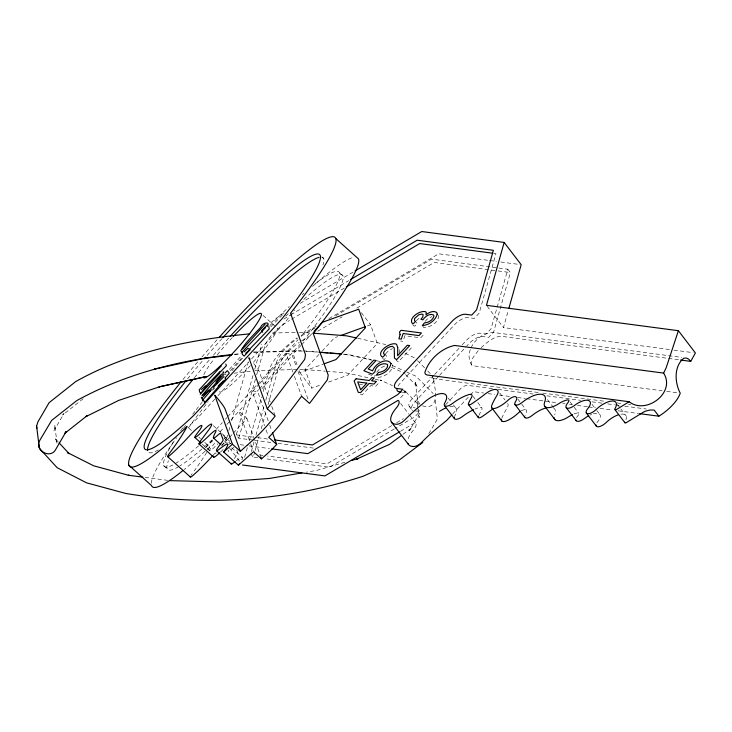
<?xml version="1.0" encoding="UTF-8"?>
<svg xmlns="http://www.w3.org/2000/svg" width="732" height="732" viewBox="0 0 732 732"><rect width="100%" height="100%" fill="white"/><g stroke="black" fill="none" stroke-linecap="round" stroke-linejoin="round"><path stroke-width="0.55" stroke-dasharray="3.66 2.75" d="M399.26 353.3L399.15 347.7M227.625 435.073L225.465 442.741L231.102 443.491M228.86 430.681L229.784 427.397M231.632 420.818L248.624 360.519M253.373 440.152L238.806 438.221L236.253 434.881L253.492 373.668M254.727 369.303L261.809 344.159M238.806 438.221L255.431 379.194M256.658 374.821L265.158 345.193A31.11 12.856 -37.4 0 1 286.322 322.419L289.515 320.433M244.634 457.326L247.407 447.462M249.264 440.884L261.617 397.037M263.163 391.556L269.028 370.721A43.179 17.843 -37.4 0 1 297.027 337.827M251.323 451.617L254.709 439.593M255.944 435.22L264.563 404.613M265.798 400.248L277.062 360.775A31.11 12.856 -37.4 0 1 297.512 338.477M257.746 457.738L253.263 457.143L254.8 451.681M255.111 450.583L259.11 436.373M261.269 428.723L266.192 411.238M268.04 404.677L279.615 364.115A31.11 12.856 -37.4 0 1 299.342 342.311M498.867 268.031L507.834 269.22L491.071 328.741L486.167 334.021L479.982 333.197A11.538 4.767 -37.4 0 0 466.44 340.298L461.791 345.303M507.834 269.22L510.387 272.56L493.624 332.072L488.72 337.361L482.534 336.537A11.538 4.767 -37.4 0 0 468.992 343.637L466.668 346.145M669.432 349.53L503.47 327.579L508.356 310.231M470.328 349.585C468.306 354.59 468.681 360.501 471.701 365.03L473.366 365.817L662.158 390.797M471.079 347.737C475.242 338.87 484.63 331.779 494.75 332.667L681.702 357.399M376.76 372.149L380.274 368.095L384.886 365.963M428.833 433.6L436.72 420.333L437.324 418.182L434.991 397.577M215.684 453.611L216.215 452.898M416.261 320.772L420.479 317.002M214.641 443.07L211.548 447.17A8.848 1.116 -48.1 0 0 210.194 450.61A14.823 1.876 -48.1 0 0 213.653 447.966L217.999 443.766M385.599 353.812L388.573 350.591L392.434 348.67M221.686 445.568L222.254 444.827A18.144 2.297 -48.1 0 0 223.644 442.942M425.027 321.458L427.753 318.63L431.898 316.654M478.206 350.72L473.092 357.481L471.554 360.72L471.079 363.292L471.701 365.03M212.573 390.257L214.824 387.786M214.851 399.123L197.265 418.393A130.744 16.562 -48.1 0 1 188.508 426.445M217.916 395.774L248.505 362.276M251.57 358.918L285.224 322.062A130.744 16.562 -48.1 0 0 294.667 309.846M216.215 429.309L222.336 422.611M225.392 419.253L226.929 417.579M227.689 416.746L256.758 384.913M257.518 384.08L298.061 339.685M252.65 391.245L258.725 384.593M259.485 383.76L286.798 353.84M205.683 447.572L212.49 440.133M220.039 431.853L224.212 427.342M226.847 424.404L258.634 389.644M259.393 388.811L299.937 344.415M302.993 341.066L304.521 339.392A130.744 16.562 -48.1 0 0 302.27 300.751M261.919 388.71L292.278 355.468L296.497 367.19M212.884 455.533L215.903 452.23M221.942 445.605L228.75 438.157M229.5 437.333L232.529 434.021M233.279 433.198L246.885 418.301L238.934 411.164L250.463 443.208M300.87 345.559L293.12 353.895L297.585 366.348M301.648 344.726L311.713 333.883M318.978 354.471L305.024 369.477L311.722 388.152L321.284 384.703M322.071 351.131L334.469 337.791L337.662 336.647M378.105 383.669L375.672 386.286L370.813 385.645L362.239 394.877L359.961 394.575M411.43 347.81L398.345 361.892L396.14 360.336M423.142 335.201L420.708 337.827L404.851 335.732L403.003 341.35L400.596 341.03M403.433 390.083L405.345 392.59L400.441 397.869L398.473 399.022M433.93 375.287L412.253 398.611A11.538 4.767 -37.4 0 0 411.073 407.349L415.19 407.898M434.698 374.455L461.023 346.135M438.797 376.129L414.806 401.95A11.538 4.767 -37.4 0 0 412.875 410.515M439.575 375.296L465.891 346.977M417.249 408.163L419.802 411.503L414.898 416.783L395.262 428.385M445.651 404.732L460.895 388.326L464.957 385.81L467.958 385.435L492.462 388.655M452.66 413.992L469.569 395.802M470.337 394.969L473.412 391.666L483.587 393.011M481.162 347.673C486.734 342.64 493.011 336.839 500.844 336.244L679.424 359.87M374.098 376.394L375.388 375.187M83.164 398.748L62.623 414.998L64.023 413.461L53.665 431.23L54.982 427.003L54.717 424.761L57.105 443.985L55.971 439.703L54.561 437.974L58.395 442.11M403.039 434.268L412.025 427.552L409.334 430.727L419.674 413.342L419.088 417.743L418.109 409.966M283.778 319.079L289.899 315.355M301.584 340.847L311.805 334.725M300.166 303.322L353.108 272.057M290.878 314.778L348.633 280.676M291.473 319.271L344.333 288.06M316.197 326.161L303.451 333.682A43.179 17.843 -37.4 0 0 299.415 336.198M328.942 318.63L438.752 253.794L488.436 260.363M301.419 336.015L315.126 327.918M335.686 315.785L431.624 259.137L497.751 267.885M317.679 331.257L342.146 316.81M356.832 308.135L434.168 262.477L496.937 270.776M391.73 425.621L326.93 463.887L267.519 456.027M396.634 422.721L403.506 418.667M394.283 428.961L329.473 467.226L264.472 458.625M400.422 431.313L415.135 422.62A11.154 4.612 -37.4 0 1 413.424 430.077A23.323 9.635 -37.4 0 0 407.788 440.234M367.418 325.932L370.602 324.788L377.3 343.464L347.856 375.141L326.6 382.79M299.068 370.493L299.818 372.57L323.196 364.152M344.854 462.34L316.425 470.456L306.36 472.177M234.432 354.279L241.103 353.465M234.56 354.718L240.16 354.041M223.882 374.455L226.124 374.18M233.965 373.228L251.881 371.051M377.95 377.428C384.318 377.017 393.011 371.746 392.443 364.746M253.885 352.394L303.698 351.049M272.304 333.042L298.226 332.346M299.351 332.31L311.75 333.06M253.327 351.982L301.136 350.692M254.946 370.657L303.387 369.349L302.526 369.376L325.283 371.179M303.368 350.866L318.96 352.101M305.958 351.232L318.411 352.22M343.299 354.197L348.963 354.645L371.097 359.522M326.426 371.27L345.769 372.808L368.644 377.849M145.128 477.429L167.555 480.338M493.688 253.336L495.93 253.638L479.167 313.159L474.254 318.438L468.077 317.615A11.538 4.767 -37.4 0 0 454.535 324.724L400.34 383.028A11.538 4.767 -37.4 0 0 397.494 387.1M489.562 260.51L496.342 261.406M500.853 262.01L520.049 264.545M498.062 270.922L510.387 272.56M673.952 350.125L693.14 352.668M666.678 391.391L677.978 392.883M538.176 392.489L433.207 378.6L429.785 377.392M542.696 393.084L605.904 401.447M617.186 402.939L621.706 403.533M628.477 404.43L630.728 404.732M498.117 389.406L533.171 394.045M546.74 395.838L580.659 400.331M591.968 401.822L602.143 403.167M607.798 403.918L614.587 404.814M615.713 404.961L619.107 405.409M624.762 406.159L646.246 409.005M488.107 393.606L494.896 394.502M499.416 395.106L509.591 396.451M517.506 397.494L525.43 398.547M526.555 398.693L555.954 402.582M562.743 403.478L565.003 403.78M569.523 404.375L571.793 404.677M577.438 405.427L587.622 406.772M588.748 406.919L595.537 407.815M600.057 408.419L612.501 410.066M618.147 410.808L638.505 413.507M359.403 384.135L362.45 384.538M402.252 392.178L405.345 392.59M414.651 410.826L419.802 411.503M236.253 434.881L256.429 437.553M257.545 437.699L267.637 439.035M254.489 440.298L271.307 442.521M278.032 443.409L315.016 448.304M240.142 444.681L248.038 445.733M249.173 445.88L269.495 448.57M259.677 454.993L263.035 455.432M357.683 338.257L385.856 344.562M376.632 360.748L379.954 361.48M344.58 354.142L371.938 360.171M375.177 379.286L381.711 380.722L380.073 380.009L392.517 385.645M422.492 405.857C441.497 411.402 434.918 384.739 432.191 375.891M368.434 374.098L373.155 376.019M405.281 353.355L415.181 358.223M392.334 365.515L405.674 371.554M406.699 372.012L415.941 376.193L433.152 393.542M391.464 367.281L405.006 373.412M403.927 390.815L406.004 391.748L404.43 390.385L418.832 405.107L416.993 401.072L417.972 408.859M382.388 358.47L384.318 359.476L387.082 356.823L385.947 355.34M322.336 257.389L323.7 258.616M339.593 272.88L342.997 275.937M263.017 315.364L275.571 326.628M213.286 425.631L221.485 432.987M222.308 433.728L226.408 437.407A18.144 2.297 -48.1 0 1 224.248 442.082M223.223 435.43L229.784 441.314M224.047 437.791L230.607 443.683A13.396 1.702 -48.1 0 0 229.921 443.766M231.687 447.783L242.347 457.344M188.746 428.046L192.113 431.066M198.839 437.105L200.522 438.614M204.731 442.384L209.773 446.913A99.982 12.664 -48.1 0 1 207.851 450.445M202.233 444.095L209.608 450.72M163.675 465.534L167.079 468.59M412.985 325.145L414.513 326.252L417.377 323.709L416.243 322.217M417.524 360.611L424.542 367.784M427.662 370.968L430.782 374.153M405.565 374.574L417.734 387.008L415.437 383.211L415.163 380.979L417.588 400.312L419.894 404.192M617.488 404.576L620.141 408.053M620.809 408.923L626.116 415.877M592.106 404.384L596.086 409.6M596.754 410.469L600.075 414.815M570.173 402.014L573.495 406.37M574.163 407.239L578.811 413.324M487.137 306.205L503.47 327.579M547.49 399.654L553.474 407.477M517.798 399.022L521.12 403.369M521.779 404.238L526.436 410.323A9.937 4.108 -37.4 0 1 525.494 414.641A6.497 2.681 -37.4 0 0 525.009 415.52M499.755 393.047L505.071 400.001M422.867 326.316L424.002 327.799C430.379 327.433 439.868 321.769 438.367 314.641M473.147 396.506L475.141 399.114M477.795 402.591L481.784 407.806M448.13 398.016L450.784 401.493M453.447 404.97L455.441 407.578M361.343 312.665L370.602 324.788M409.27 406.434L411.814 409.774M400.642 403.405L408.804 414.083M409.49 414.98L415.611 422.986M299.818 372.57L311.722 388.152M250.71 453.803L253.263 457.143M229.546 448.085L239.748 461.444M298.034 371.453L308.382 400.221M292.901 372.14L286.853 355.349A130.744 8.821 42.4 0 1 292.269 355.459M294.41 376.34L301.584 396.277M270.181 402.005L259.348 371.902A130.744 8.821 42.4 0 0 252.201 361.654M271.728 406.306L274.829 414.916M268.196 420.818L258.131 392.864A130.744 8.821 42.4 0 0 252.705 392.745L264.554 425.658M269.742 425.118L271.673 430.498M266.082 429.913L267.994 435.22M246.885 418.301L260.336 455.679M250.847 444.269L253.153 450.683M236.738 449.924L237.9 453.145A7.256 0.915 -48.1 0 1 235.475 457.024A12.783 1.62 -48.1 0 0 233.462 459.632M433.07 377.95L433.344 380.192M417.313 398.071L417.588 400.312M596.9 422.785A7.741 3.193 -37.4 0 1 597.834 421.504A11.181 4.621 -37.4 0 0 600.377 415.721A14.85 6.131 -37.4 0 0 593.359 413.763M270.886 322.739A43.179 17.843 -37.4 0 1 284.821 312.399M501.74 418.365A76.174 31.476 -37.4 0 1 506.892 408.41A11.492 4.749 -37.4 0 0 507.724 403.478M478.856 415.456A68.351 28.237 -37.4 0 1 481.482 410.469A6.368 2.626 -37.4 0 0 478.966 407.596A27.789 11.483 -37.4 0 0 474.94 409.078M449.759 406.818A18.227 7.53 -37.4 0 1 454.911 415.611A7.485 3.093 -37.4 0 0 454.453 416.554M521.404 410.753A6.634 2.745 -37.4 0 1 526.436 410.323M573.998 413.973A15.665 6.469 -37.4 0 1 577.438 412.949A3.944 1.629 -37.4 0 1 577.905 415.721A7.906 3.267 -37.4 0 0 576.313 418.082M553.676 408.09A20.542 8.491 -37.4 0 1 554.7 414.888M589.864 415.145A14.85 6.131 -37.4 0 1 591.648 414.358M621.029 414.156A15.692 6.487 -37.4 0 1 625.924 419.747M212.134 439.831A130.744 16.562 -48.1 0 1 202.81 448.194M202.005 448.89A130.744 16.562 -48.1 0 1 179.788 465.964M178.709 466.613A130.744 16.562 -48.1 0 1 168.433 460.739M188.353 427.891A130.744 16.562 -48.1 0 1 208.208 401.804M285.663 316.315A130.744 16.562 -48.1 0 1 288.856 313.232M315.227 283.833A130.744 16.562 -48.1 0 1 301.117 336.336M198.601 445.834A130.744 16.562 -48.1 0 1 174.39 440.399M180.63 430.965A130.744 16.562 -48.1 0 1 183.467 426.912M192.699 414.294A130.744 16.562 -48.1 0 1 195.517 410.597M196.231 409.664A130.744 16.562 -48.1 0 1 202.151 402.078M212.463 389.323A130.744 16.562 -48.1 0 1 213.9 387.576M229.336 369.422A130.744 16.562 -48.1 0 1 241.468 355.743M269.925 325.53A130.744 16.562 -48.1 0 1 289.341 306.47M302.225 294.712A130.744 16.562 -48.1 0 1 303.862 293.276M321.613 257.033A130.744 16.562 -48.1 0 1 322.904 264.966M158.377 449.887A130.744 16.562 -48.1 0 1 147.782 451.269M194.428 377.657A130.744 16.562 -48.1 0 1 209.736 359.43M213.433 355.157A130.744 16.562 -48.1 0 1 229.381 337.278M203.844 374.738A43.069 5.453 -48.1 0 1 214.046 359.019M217.34 354.828A43.069 5.453 -48.1 0 1 232.547 337.315M182.973 379.533A153.811 19.48 -48.1 0 1 198.326 361.151M201.886 356.996A153.811 19.48 -48.1 0 1 217.377 339.364M187.529 378.892A130.744 16.562 -48.1 0 1 202.682 360.629M207.065 355.523A130.744 16.562 -48.1 0 1 222.171 338.413M209.773 446.913A153.811 19.48 -48.1 0 1 184.144 469.56M151.304 483.349A153.811 19.48 -48.1 0 1 176.577 437.709M183.43 428.339A153.811 19.48 -48.1 0 1 186.111 424.77M230.424 370.667A153.811 19.48 -48.1 0 1 242.338 357.253M270.803 326.765A153.811 19.48 -48.1 0 1 282.836 314.55M312.527 286.422A153.811 19.48 -48.1 0 1 353.062 257.426M206.735 452.358A99.982 12.664 -48.1 0 1 194.163 470.987M191.098 475.214A8.985 1.135 -48.1 0 1 192.187 473.659M205.637 447.655A17.431 2.205 -48.1 0 1 212.683 440.893M241.871 459.815A23.561 2.983 -48.1 0 0 239.767 458.314A99.579 12.618 -48.1 0 0 236.244 460.794M233.892 447.289A9.141 1.162 -48.1 0 0 232.62 448.359A13.881 1.757 -48.1 0 1 228.128 450.921A47.598 6.03 -48.1 0 1 228.283 450.024M224.184 438.258A16.378 2.077 -48.1 0 1 226.408 437.407M277.245 328.128A43.069 5.453 -48.1 0 1 252.622 363.173M250.362 365.671A43.069 5.453 -48.1 0 1 219.298 391.593M231.971 370.685A43.069 5.453 -48.1 0 1 243.912 356.539M228.631 444.571A13.396 1.702 -48.1 0 1 229.555 443.958M223.196 449.494A44.313 5.618 -48.1 0 1 220.369 452.166"/><path stroke-width="1.1" d="M244.085 351.891L247.928 348.304L249.914 349.768L244.195 356.118L242.493 354.581L241.889 352.302L265.606 327.57M242.475 352.431L240.773 350.903C245.723 341.89 253.858 334.808 260.748 327.204C261.818 322.913 271.078 320.68 267.244 326.463M36.865 428.357L36.6 426.115L37.918 421.888L49.099 402.692L75.744 381.546C128.887 351.753 189.689 339.611 249.768 333.865M200.202 394.31L207.156 384.858L220.204 371.316M202.096 395.088L202.188 395.93M355.075 270.895L421.742 231.532L504.165 242.438L486.46 305.317L678.39 330.708L695.4 352.97L690.734 361.37L680.559 360.025M508.96 308.062L521.175 264.691L504.165 242.438M678.39 330.708L666.175 367.757L663.631 373.1C676.139 392.828 645.789 415.071 629.145 401.74L427.122 375.013L425.457 374.235L424.835 372.487C428.87 359.586 441.359 348.212 454.599 345.449L663.631 373.1M265.039 324.358L242.493 349.045M204.567 401.392L204.667 402.655L220.305 384.492L225.776 379.258L225.474 378.151M221.146 375.662L215.977 381.848L217.001 383.22M222.565 374.327L223.763 371.92L222.867 372.121M225.035 373.046L227.277 370.667L229.336 373.192L224.916 378.197M202.572 394.877L211.402 384.456L221.668 374.061M240.334 451.342L225.2 409.298A130.744 8.821 42.4 0 0 214.741 395.17L232.383 444.205L240.334 451.342L252.357 440.618A30.351 3.843 -48.1 0 0 273.64 417.954L275.214 415.986L267.262 408.849L304.704 359.366L305.5 354.755L290.549 313.204A153.811 19.48 -48.1 0 0 329.327 237.36A153.811 19.48 -48.1 0 0 218.877 337.699M222.775 381.427L223.223 380.878M202.636 397.494L201.968 398.382L202.38 399.516L204.082 401.045M211.511 389.79L202.865 399.864L202.956 401.127M219.646 373.274L202.288 392.023M221.229 366L199.177 389.817L199.754 392.206L200.888 393.23M220.186 372.167L226.38 365.735L225.813 364.033M223.635 374.747L203.368 396.68M314.037 331.386L322.565 322.217L358.698 309.206L365.396 327.881L335.951 359.558L324.258 363.767M451.891 414.815L446.511 420.607L439.905 425.896A88.215 36.444 -37.4 0 0 421.705 442.302A7.256 3.001 -37.4 0 1 414.019 446.511A23.323 9.635 -37.4 0 1 407.898 443.29M267.125 324.99L261.534 330.946L262.678 332.172M272.45 432.649L276.705 444.47L275.415 445.825A30.351 3.843 -48.1 0 1 267.116 453.867L261.489 458.882L253.537 451.745L238.422 465.223L223.663 451.973A23.561 2.983 -48.1 0 0 224.999 445.065A99.579 12.618 -48.1 0 0 218.722 449.631A12.783 1.62 -48.1 0 1 220.716 443.784A7.256 0.915 -48.1 0 0 223.141 439.895L220.817 433.454A9.141 1.162 -48.1 0 0 217.862 435.11A13.881 1.757 -48.1 0 1 213.36 437.672A47.598 6.03 -48.1 0 1 215.235 432.813A18.922 2.397 -48.1 0 0 215.849 430.434A13.396 1.702 -48.1 0 0 209.892 434.835A44.313 5.618 -48.1 0 1 201.666 442.439A10.248 1.299 -48.1 0 1 200.916 440.362L207.495 431.578A18.144 2.297 -48.1 0 0 211.649 424.157A16.378 2.077 -48.1 0 0 204.685 429.117L198.884 434.726A14.823 1.876 -48.1 0 1 195.435 437.361A8.848 1.116 -48.1 0 1 196.78 433.92L199.873 429.83A17.431 2.205 -48.1 0 0 200.522 425.768A17.431 2.205 -48.1 0 0 190.164 435.156A44.634 5.655 -48.1 0 1 170.153 455.148A8.985 1.135 -48.1 0 1 169.476 453.282A99.982 12.664 -48.1 0 0 187.063 426.536A153.811 19.48 -48.1 0 1 128.64 464.326A153.811 19.48 -48.1 0 1 180.868 382.122M249.585 349.237L269.184 328.97L268.827 326.518M213.396 387.411L223.974 376.55M218.127 385.984L221.915 382.287M223.663 451.973L232.383 444.205M401.246 435.613L389.561 444.342L356.667 459.101L357.975 458.598L351.415 460.474M422.767 442.457L399.041 460.181L362.999 476.276C286.871 501.054 204.731 506.544 125.822 493.469L86.55 482.827L57.142 467.693L40.077 449.082L39.208 447.032L36.6 426.115M629.145 401.74L615.923 409.865L614.724 409.151A15.692 6.487 -37.4 0 0 612.291 401.008A15.692 6.487 -37.4 0 0 596.113 409.554A7.741 3.193 -37.4 0 1 587.595 413.736A7.741 3.193 -37.4 0 1 587.869 408.465A11.181 4.621 -37.4 0 0 590.404 402.682A14.85 6.131 -37.4 0 0 574.455 405.491A7.906 3.267 -37.4 0 1 566.842 408.117A7.906 3.267 -37.4 0 1 567.941 402.673A3.944 1.629 -37.4 0 0 567.474 399.91A15.665 6.469 -37.4 0 0 558.745 403.698A15.656 6.469 -37.4 0 1 544.736 401.841A20.542 8.491 -37.4 0 0 539.932 394.209A20.542 8.491 -37.4 0 0 522.117 402.472A6.497 2.681 -37.4 0 1 516.005 405.061A6.497 2.681 -37.4 0 1 515.529 401.594A9.937 4.108 -37.4 0 0 516.472 397.284A6.634 2.745 -37.4 0 0 508.118 400.139A17.376 7.174 -37.4 0 1 496.735 407.806A8.427 3.486 -37.4 0 1 491.776 405.327A76.174 31.476 -37.4 0 1 496.927 395.372A11.492 4.749 -37.4 0 0 495.93 389.479A11.492 4.749 -37.4 0 0 485.389 393.843A98.097 40.525 -37.4 0 1 471.747 403.826A3.569 1.473 -37.4 0 1 468.453 403.387A68.351 28.237 -37.4 0 1 471.518 397.43A6.368 2.626 -37.4 0 0 469.002 394.548A27.789 11.483 -37.4 0 0 452.367 403.552A7.485 3.093 -37.4 0 1 445.697 406.251A7.485 3.093 -37.4 0 1 444.946 402.573A18.227 7.53 -37.4 0 0 441.579 393.56A18.227 7.53 -37.4 0 0 422.895 403.634A88.215 36.444 -37.4 0 0 404.695 420.049A7.256 3.001 -37.4 0 1 397.009 424.249A23.323 9.635 -37.4 0 1 396.415 407.825A11.154 4.612 -37.4 0 0 398.126 400.358L307.879 453.648L271.755 448.872M439.465 411.384L442.403 409.609A18.227 7.53 -37.4 0 1 445.706 408.044M350.591 279.523L417.158 240.215L493.377 250.298L476.614 309.819L471.71 315.099L465.525 314.275A11.538 4.767 -37.4 0 0 451.983 321.385L397.796 379.688A11.538 4.767 -37.4 0 0 396.616 388.427L402.792 389.25L397.888 394.53L312.463 444.965L274.363 439.923M346.291 286.907L419.711 243.555L492.572 253.19M399.443 431.889L324.889 475.91L242.466 465.003M203.523 395.042L208.556 390.074L209.928 391.135M340.847 335.503L365.295 326.701M206.259 376.568L159.796 386.716L118.712 400.395L85.8 416.673L87.236 415.584L64.983 433.179L66.191 431.468L55.641 449.576C50.627 459.266 34.541 450.601 39.418 441.021L51.615 420.452L76.814 400.569C124.55 374.345 178.26 360.309 232.209 354.544M249.914 349.768L245.714 353.227M231.202 355.13L203.212 358.524L154.269 369.202L155.12 369.02M205.966 376.632L158.945 386.889L159.796 386.716M301.877 472.936L269.431 478.454L220.186 482.022L169.806 480.631M201.309 389.689L205.5 385.755L206.872 386.78M312.875 333.142L346.666 335.832L356.585 338.019M321.183 352.284L327.872 352.815M330.095 352.989L336.784 353.519M339.007 353.702L341.24 353.876M319.536 352.312L341.039 354.023M142.877 477.136L128.301 475.242L129.591 475.562L93.632 465.79L67.408 452.532L69.119 453.666L59.164 442.933M639.64 413.653L658.864 416.197A28.264 11.675 -37.4 0 0 680.248 393.185C674.703 382.745 673.742 366.137 683.825 358.241L686.232 357.994L688.583 359.064L690.734 361.37M401.228 392.041L399.169 391.766A11.538 4.767 -37.4 0 1 396.954 388.866M614.999 409.746L624.963 422.785L625.887 422.904L642.046 412.985A17.724 15.665 -6.5 0 1 645.926 411.018L650.098 410.012L654.161 410.048L658.864 416.197M335.814 238.559L358.524 258.936A153.811 19.48 -48.1 0 1 313.259 333.591L328.211 375.132L327.414 379.752L309.535 403.414L301.584 396.277L284.098 419.436A30.351 3.843 -48.1 0 1 269.696 436.354L268.754 437.343L276.705 444.47M201.273 397.293L202.407 398.309M213.47 438.001L220.854 444.626M216.507 450.738L231.275 463.987M194.849 437.471L200.595 442.622M198.958 443.967L213.717 457.207M167.628 456.612L190.338 476.989M128.85 465.204L151.561 485.591A153.811 19.48 -48.1 0 0 183.165 470.365M586.231 412.857L596.196 425.905M566.248 407.669L576.212 420.708M545.066 406.672L555.03 419.711M514.962 404.494L524.926 417.533M491.904 408.044L501.868 421.083M468.462 404.586L478.426 417.624M444.525 405.656L454.49 418.695M391.474 422.218L408.483 444.47M624.689 422.199L624.963 422.785M267.262 408.849L248.889 357.774A130.744 8.821 42.4 0 1 250.06 359.119M260.72 456.75L261.489 458.882M38.933 444.8L39.208 447.032M618.247 414.843A15.692 6.487 -37.4 0 0 606.078 422.593A7.741 3.193 -37.4 0 1 599.371 426.619A7.741 3.193 -37.4 0 1 596.058 425.054M493.13 408.621A98.097 40.525 -37.4 0 1 481.711 416.865A3.569 1.473 -37.4 0 1 478.417 416.426M473.558 409.7A27.789 11.483 -37.4 0 0 462.331 416.6A7.485 3.093 -37.4 0 1 454.224 417.405M588.034 416.124A14.85 6.131 -37.4 0 0 584.42 418.53A7.906 3.267 -37.4 0 1 575.919 420.022M554.161 417.716A15.656 6.469 -37.4 0 0 568.709 416.737A15.665 6.469 -37.4 0 1 572.506 414.614M520.534 411.265A6.634 2.745 -37.4 0 0 518.082 413.177A17.376 7.174 -37.4 0 1 506.7 420.845A8.427 3.486 -37.4 0 1 501.402 419.683M524.725 416.993A6.497 2.681 -37.4 0 0 532.082 415.511A20.542 8.491 -37.4 0 1 546.456 407.77M147.599 450.546A130.744 16.562 -48.1 0 1 193.019 379.377M230.141 336.455A130.744 16.562 -48.1 0 1 319.051 257.325M233.316 336.491A43.069 5.453 -48.1 0 1 261.425 314.339A43.069 5.453 -48.1 0 1 233.453 352.513A43.069 5.453 -48.1 0 1 203.395 377.319M222.931 337.571A130.744 16.562 -48.1 0 1 315.135 254.416A130.744 16.562 -48.1 0 1 281.811 319.006L193.852 415.337A130.744 16.562 -48.1 0 1 144.25 447.783A130.744 16.562 -48.1 0 1 186.166 380.585M204.146 358.918A130.744 16.562 -48.1 0 1 205.601 357.225M212.884 455.533A44.634 5.655 -48.1 0 1 192.864 475.526A8.985 1.135 -48.1 0 1 190.466 476.358M239.538 463.64A23.561 2.983 -48.1 0 1 238.422 465.223M235.164 461.599A99.579 12.618 -48.1 0 0 233.49 462.88A12.783 1.62 -48.1 0 1 231.266 463.274M219.682 452.788A44.313 5.618 -48.1 0 1 216.434 455.688A10.248 1.299 -48.1 0 1 213.854 456.521M391.053 363.53C389.836 370.044 382.662 374.811 376.248 375.196L378.572 372.423C382.424 372.167 388.18 369.321 387.631 364.81L387.173 364.28C382.333 362.212 375.077 366.494 374.985 371.755L372.396 374.171L363.905 370.721L373.732 360.153L376.111 360.464L368.214 368.965L372.606 370.822C374.674 364.417 386.295 356.685 391.053 363.53M397.75 347.645L397.622 355.715L407.331 345.266L409.728 345.586L396.643 359.659L394.438 358.113L394.255 347.856L392.407 346.337C388.527 346.428 384.556 349.292 383.449 353.025L383.916 354.068L385.38 354.599L382.616 357.253C374.912 352.595 390.97 341.176 396.543 344.25L397.75 347.645M400.075 334.68L398.894 338.806L401.301 339.126L403.158 333.499L419.006 335.604L421.44 332.978L401.099 330.288L399.516 331.989L400.075 334.68M437.224 314.266C435.467 320.589 428.732 325.2 422.3 325.575L424.386 322.931C428.394 322.656 433.015 320.268 433.92 316.059L433.481 314.897C429.4 313.086 425.054 316.617 422.849 319.866L420.946 319.271L422.748 317.084L423.114 314.55L422.007 314.065L418.777 314.769L414.559 318.548L414.513 320.79L415.675 321.476L412.821 324.02C407.267 318.576 419.939 309.892 425.667 311.759L426.28 312.491L425.96 314.852C428.769 312.527 433.207 310.185 436.665 312.418L437.224 314.266M356.145 378.764L354.151 380.905L358.259 392.343L360.537 392.645L369.111 383.422L373.97 384.062L376.404 381.445L371.554 380.805L374.235 377.913L371.957 377.611L369.267 380.503L356.145 378.764M366.833 383.12L360.656 389.772L357.701 381.912L366.833 383.12"/></g></svg>
